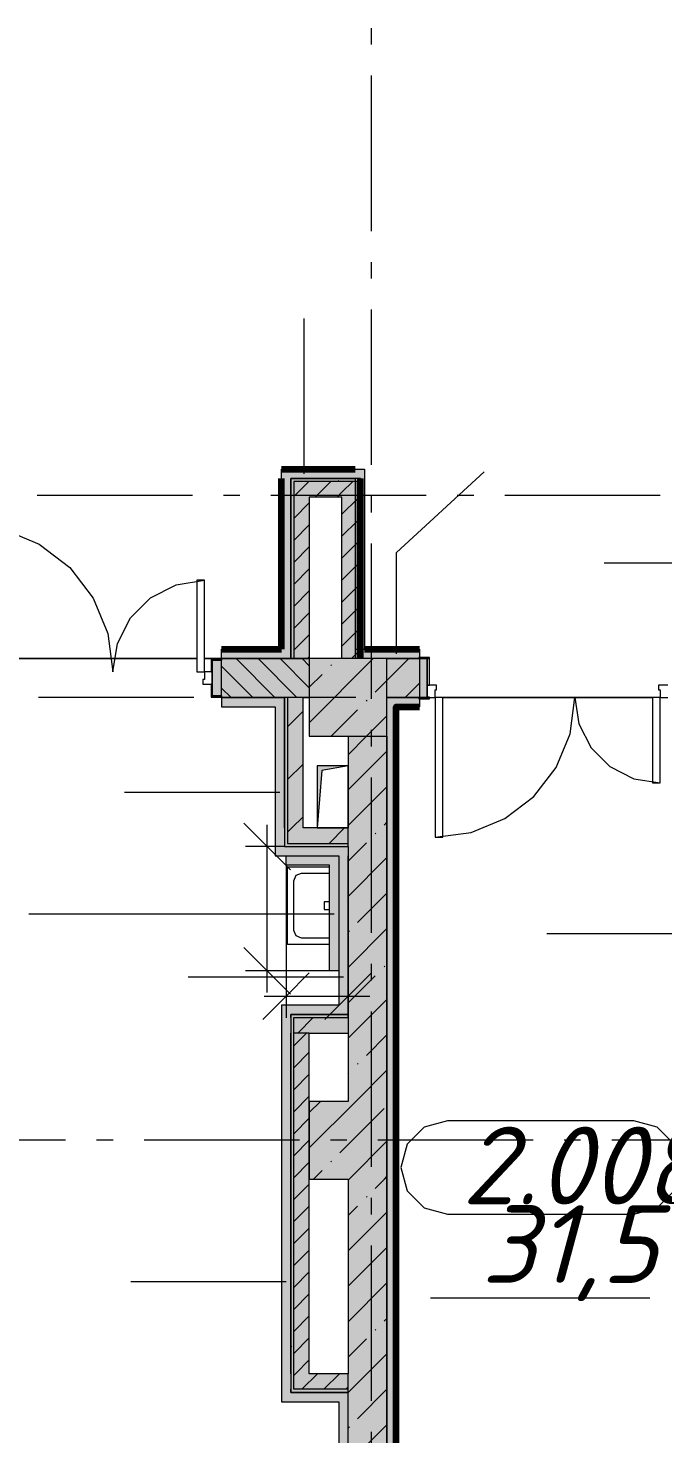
# Model space of a CAD drawing. Header units: millimetres. Extents: x -537608 to 253996, y -217170 to 186033.
# Drawn here: x -362673 to -358584, y 2659 to 11707 of the extents above; entities that cross this region are included whole.
import ezdxf

# ---------------------------------------------------------------- set-up
doc = ezdxf.new("R2010")
doc.units = ezdxf.units.MM
doc.layers.add('16) Лак 1.6м', color=160, linetype='Continuous', lineweight=90)
doc.layers.add('PDF _Геометрия', color=7, linetype='Continuous')
doc.layers.add('PDF _Текст', color=7, linetype='Continuous')
doc.layers.add('PDF _Сплошная заливка', color=7, linetype='Continuous', true_color=0xffffff)
doc.styles.add('PDF ISOCPEUR Italic', font='isocpeui.ttf')

msp = doc.modelspace()

# ---------------------------------------------------------------- hatches: boundary and pattern name
at = {"layer": 'PDF _Сплошная заливка', "true_color": 0xff7d7d, "transparency": 33554559}
for points in [[(-360566.3703, 8808.9981), (-360566.3703, 8868.9988), (-361041.3723, 8868.9988), (-361041.3723, 8808.9981), (-360981.3738, 8808.9981)], [(-360566.3703, 7708.9978), (-360506.3717, 7708.9978), (-360506.3717, 8868.9988), (-360566.3703, 8868.9988), (-360566.3703, 8797.9513)], [(-360611.3757, 6379.3438), (-360611.3757, 6439.3446), (-361021.3757, 6439.3446), (-361021.3757, 6379.3438), (-360671.3742, 6379.3438)], [(-360671.3742, 5359.3451), (-360671.3742, 5419.3437), (-361041.3723, 5419.3437), (-361041.3723, 5359.3451), (-360981.3738, 5359.3451)], [(-361041.3723, 2866.3035), (-360981.3738, 2866.3035), (-360981.3738, 5359.3451), (-361041.3723, 5359.3451), (-361041.3723, 4526.0484)], [(-360671.3742, 2866.3035), (-360611.3757, 2866.3035), (-360611.3757, 2926.302), (-360981.3738, 2926.302), (-360981.3738, 2866.3035)]]:
    msp.add_hatch(color=11, dxfattribs=at).paths.add_polyline_path(points)
at = {"layer": 'PDF _Сплошная заливка', "transparency": 33554559}
for points in [[(-360551.2221, 8788.9972), (-360551.2221, 8808.9981), (-360981.3738, 8808.9981), (-360981.3738, 8788.9972), (-360651.2225, 8788.9972)], [(-360981.3738, 7648.9971), (-360961.3685, 7648.9971), (-360961.3685, 8788.9972), (-360981.3738, 8788.9972), (-360981.3738, 8085.9672)], [(-360805.2708, 7148.9971), (-360361.3746, 7148.9971), (-360361.3746, 7648.9971), (-360861.3681, 7648.9971), (-360861.3681, 7148.9971)], [(-361001.3705, 6559.3459), (-360901.37, 6559.3459), (-360901.37, 7398.9982), (-361001.3705, 7398.9982), (-361001.3705, 7373.983)], [(-360611.3757, 6439.3446), (-360611.3757, 6459.3455), (-361021.3757, 6459.3455), (-361021.3757, 6439.3446), (-360805.2708, 6439.3446)], [(-360611.3757, 5339.3441), (-360611.3757, 5359.3451), (-360981.3738, 5359.3451), (-360981.3738, 5339.3441), (-360961.3685, 5339.3441)], [(-360981.3738, 2946.303), (-360961.3685, 2946.303), (-360961.3685, 5339.3441), (-360981.3738, 5339.3441), (-360981.3738, 3046.3034)], [(-360611.3757, 5239.3437), (-360611.3757, 5339.3441), (-360961.3685, 5339.3441), (-360961.3685, 5239.3437), (-360861.3681, 5239.3437)], [(-360961.3685, 3046.3034), (-360861.3681, 3046.3034), (-360861.3681, 5239.3437), (-360961.3685, 5239.3437), (-360961.3685, 4526.0484)], [(-360861.3681, 4299.3445), (-360361.3746, 4299.3445), (-360361.3746, 4799.3445), (-360861.3681, 4799.3445), (-360861.3681, 4526.0484)]]:
    msp.add_hatch(color=256, dxfattribs=at).paths.add_polyline_path(points)
at = {"layer": 'PDF _Сплошная заливка', "true_color": 0x6a8dc8, "transparency": 33554559}
h = msp.add_hatch(color=153, dxfattribs=at)
h.paths.add_polyline_path([(-358361.3746, 7648.9971), (-358361.3746, 7708.9978), (-358501.3684, 7708.9978), (-358501.3684, 7656.9975), (-358496.3735, 7656.9975), (-358496.3735, 7648.9971)], flags=0)
h.paths.add_polyline_path([(-360156.3703, 7648.9971), (-360156.3703, 7656.9975), (-360151.3754, 7656.9975), (-360151.3754, 7708.9978), (-360566.3703, 7708.9978), (-360566.3703, 7648.9971), (-360361.3746, 7648.9971)], flags=0)
at = {"layer": 'PDF _Сплошная заливка', "transparency": 33554559}
h = msp.add_hatch(color=256, dxfattribs=at)
h.paths.add_polyline_path([(-361001.3705, 7398.9982), (-360861.3681, 7398.9982), (-360861.3681, 7648.9971), (-361424.3743, 7646.997), (-361424.3743, 7398.9982), (-361021.3757, 7398.9982)], flags=0)
h.paths.add_polyline_path([(-363319.2067, 7398.9982), (-363191.3729, 7398.9982), (-363191.3729, 7648.9971), (-367826.3738, 7648.9971), (-367826.3738, 7398.9982), (-364995.1612, 7398.9982)], flags=0)
h = msp.add_hatch(color=256, dxfattribs=at)
h.paths.add_polyline_path([(-356615.3803, 7398.9982), (-356351.3678, 7398.9982), (-356351.3678, 7648.9971), (-358051.375, 7648.9971), (-358051.375, 7398.9982)], flags=0)
h.paths.add_polyline_path([(-358301.3675, 7398.9982), (-358301.3675, 7648.9971), (-358501.3684, 7648.9971), (-358501.3684, 7398.9982), (-358496.3735, 7398.9982)], flags=0)
h.paths.add_polyline_path([(-360156.3703, 7398.9982), (-360151.3754, 7398.9982), (-360151.3754, 7648.9971), (-360361.3746, 7648.9971), (-360361.3746, 7398.9982)], flags=0)
at = {"layer": 'PDF _Сплошная заливка', "true_color": 0xff7d7d, "transparency": 33554559}
h = msp.add_hatch(color=11, dxfattribs=at)
h.paths.add_polyline_path([(-361021.3757, 7338.9974), (-361021.3757, 7398.9982), (-361426.3723, 7398.9982), (-361426.3723, 7338.9974), (-361081.3742, 7338.9974)], flags=0)
h.paths.add_polyline_path([(-363319.2067, 7338.9974), (-363191.3729, 7338.9974), (-363191.3729, 7398.9982), (-367861.3722, 7398.9982), (-367861.3722, 7338.9974), (-366671.1156, 7338.9974)], flags=0)
at = {"layer": 'PDF _Сплошная заливка', "true_color": 0x56bc34, "transparency": 33554559}
h = msp.add_hatch(color=85, dxfattribs=at)
h.paths.add_polyline_path([(-358501.3684, 7338.9974), (-358301.3675, 7338.9974), (-358301.3675, 7398.9982), (-358496.3735, 7396.8538), (-358496.3735, 7390.9978), (-358501.3684, 7390.9978), (-358501.3684, 7373.983)], flags=0)
h.paths.add_polyline_path([(-360151.3754, 7338.9974), (-360151.3754, 7390.9978), (-360156.3703, 7390.9978), (-360156.3703, 7398.9982), (-360361.3746, 7398.9982), (-360361.3746, 7338.9974), (-360301.3675, 7338.9974)], flags=0)
msp.add_hatch(color=85, dxfattribs=at).paths.add_polyline_path([(-360361.3746, 1109.3442), (-360301.3675, 1109.3442), (-360301.3675, 7338.9974), (-360361.3746, 7338.9974), (-360361.3746, 1678.1138)])
at = {"layer": 'PDF _Сплошная заливка', "transparency": 33554559}
h = msp.add_hatch(color=256, dxfattribs=at)
h.paths.add_polyline_path([(-360361.3746, 799.3446), (-360361.3746, 4299.3445), (-360611.3757, 4299.3445), (-360611.3757, 799.3446)], flags=0)
h.paths.add_polyline_path([(-360611.3757, 4799.3445), (-360361.3746, 4799.3445), (-360361.3746, 7148.9971), (-360611.3757, 7148.9971), (-360611.3757, 5239.3437)], flags=0)
at = {"layer": 'PDF _Сплошная заливка', "true_color": 0xbce362, "transparency": 33554559}
msp.add_hatch(color=63, dxfattribs=at).paths.add_polyline_path([(-360731.3727, 5639.3454), (-360671.3742, 5639.3454), (-360671.3742, 6379.3438), (-360731.3727, 6379.3438), (-360731.3727, 5950.0167)])

# ---------------------------------------------------------------- linework, layer by layer
at = {"layer": '16) Лак 1.6м'}
for p, q in [((-361041.3723, 8868.9988), (-360566.3703, 8868.9988)), ((-361041.3723, 7708.9978), (-361041.3723, 8808.9981)), ((-360531.2169, 7648.9971), (-360531.2169, 8808.9981)), ((-361426.3723, 7708.9978), (-361041.3723, 7708.9978)), ((-360506.3717, 7708.9978), (-360151.3754, 7708.9978))]:
    msp.add_line(p, q, dxfattribs=at)
msp.add_lwpolyline([(-358501.3684, 7338.9974), (-358331.3711, 7338.9974), (-358331.3711, 4389.3444), (-352921.3669, 4389.3444), (-352921.3669, 2663.2261), (-352921.3669, 1304.3437), (-353101.3711, 1304.3437), (-353101.3711, 1109.3442), (-360301.3675, 1109.3442), (-360301.3675, 7338.9974), (-360151.3754, 7338.9974)], dxfattribs=at)
at = {"layer": 'PDF _Геометрия', "color": 253, "lineweight": 9, "true_color": 0xaaaaaa}
for p, q in [((-360461.375, 11601.4231), (-360461.375, 11707.2559)), ((-360461.375, 10401.4223), (-360461.375, 11401.4222)), ((-360461.375, 10095.5886), (-360461.375, 10201.4214)), ((-360461.375, 8895.5878), (-360461.375, 9895.59)), ((-361613.9721, 8699.346), (-362613.9677, 8699.346)), ((-361308.132, 8699.346), (-361413.9713, 8699.346)), ((-360108.1355, 8699.346), (-361108.1311, 8699.346)), ((-360461.375, 8589.7563), (-360461.375, 8695.5891)), ((-359802.304, 8699.346), (-359908.1346, 8699.346)), ((-358602.2989, 8699.346), (-359602.3032, 8699.346)), ((-360461.375, 7389.7555), (-360461.375, 8389.7555)), ((-361605.4464, 7399.3448), (-362605.4507, 7399.3448)), ((-361299.6149, 7399.3448), (-361405.4455, 7399.3448)), ((-360561.3754, 7399.3448), (-361099.6141, 7399.3448)), ((-360461.375, 7083.9218), (-360461.375, 7189.7547)), ((-360611.3757, 6959.3455), (-360811.3679, 6959.3455)), ((-360811.3679, 6959.3455), (-360811.3679, 6559.3459)), ((-360781.373, 6929.344), (-360811.3679, 6559.3459)), ((-360611.3757, 6959.3455), (-360781.373, 6929.344)), ((-360611.3757, 6559.3459), (-360611.3757, 6959.3455)), ((-360461.375, 5883.9211), (-360461.375, 6883.921)), ((-360811.3679, 6559.3459), (-360611.3757, 6559.3459)), ((-361001.3705, 5809.3448), (-361001.3705, 6309.3448)), ((-361001.3705, 6309.3448), (-360731.3727, 6309.3448)), ((-360961.3685, 6219.3449), (-360946.7285, 6254.7007)), ((-360946.7285, 6254.7007), (-360911.3683, 6269.3451)), ((-360911.3683, 6269.3451), (-360731.3727, 6269.3451)), ((-360961.3685, 5899.3448), (-360961.3685, 6219.3449)), ((-360731.3727, 6084.3439), (-360766.3884, 6084.3439)), ((-360766.3884, 6084.3439), (-360766.3884, 6034.3437)), ((-360766.3884, 6034.3437), (-360731.3727, 6034.3437)), ((-360946.7285, 5863.9912), (-360961.3685, 5899.3448)), ((-360731.3727, 5809.3448), (-361001.3705, 5809.3448)), ((-360911.3683, 5849.3446), (-360946.7285, 5863.9912)), ((-360731.3727, 5849.3446), (-360911.3683, 5849.3446)), ((-360461.375, 5578.0874), (-360461.375, 5683.9223)), ((-360461.375, 4378.0887), (-360461.375, 5378.0887)), ((-360121.4666, 4633.0588), (-360231.2758, 4523.2517)), ((-359971.4659, 4673.2524), (-360121.4666, 4633.0588)), ((-358771.4694, 4673.2524), (-359971.4659, 4673.2524)), ((-358621.4688, 4633.0588), (-358771.4694, 4673.2524)), ((-358511.6595, 4523.2517), (-358621.4688, 4633.0588)), ((-362431.38, 4549.3433), (-363431.3757, 4549.3433)), ((-362125.5399, 4549.3433), (-362231.3791, 4549.3433)), ((-360925.5434, 4549.3433), (-361925.539, 4549.3433)), ((-360619.7119, 4549.3433), (-360725.5425, 4549.3433)), ((-359419.7068, 4549.3433), (-360419.7111, 4549.3433)), ((-359113.8753, 4549.3433), (-359219.7059, 4549.3433)), ((-357913.8787, 4549.3433), (-358913.8744, 4549.3433)), ((-360231.2758, 4523.2517), (-360271.4672, 4373.251)), ((-360271.4672, 4373.251), (-360231.2758, 4223.2526)), ((-360461.375, 4072.2551), (-360461.375, 4178.0879)), ((-360231.2758, 4223.2526), (-360121.4666, 4113.4454)), ((-358621.4688, 4113.4454), (-358511.6595, 4223.2526)), ((-360121.4666, 4113.4454), (-359971.4659, 4073.2519)), ((-359971.4659, 4073.2519), (-358771.4694, 4073.2519)), ((-358771.4694, 4073.2519), (-358621.4688, 4113.4454)), ((-360461.375, 2872.2543), (-360461.375, 3872.2543)), ((-360080.5001, 3535.2179), (-358667.5937, 3535.2179)), ((-360461.375, 2566.4207), (-360461.375, 2672.2534))]:
    msp.add_line(p, q, dxfattribs=at)
at = {"layer": 'PDF _Геометрия', "lineweight": 9}
for p, q in [((-360893.4472, 8838.9974), (-360893.4472, 9838.9974)), ((-361041.3723, 8808.9981), (-361041.3723, 8868.9988)), ((-360566.3703, 8868.9988), (-360506.3717, 8868.9988)), ((-360506.3717, 8868.9988), (-360506.3717, 7708.9978)), ((-360651.2225, 8808.9981), (-360981.3738, 8808.9981)), ((-360981.3738, 8808.9981), (-360981.3738, 8788.9972)), ((-360981.3738, 7648.9971), (-360981.3738, 8808.9981)), ((-360981.3738, 8808.9981), (-360566.3703, 8808.9981)), ((-360981.3738, 8788.9972), (-360981.3738, 8688.9989)), ((-360961.3685, 8692.4803), (-360864.8559, 8788.9972)), ((-360651.2225, 8788.9972), (-360961.3685, 8788.9972)), ((-360961.3685, 8788.9972), (-360961.3685, 8688.9989)), ((-360823.4331, 8688.9989), (-360723.4327, 8788.9972)), ((-360551.2221, 8808.9981), (-360651.2225, 8808.9981)), ((-360651.2225, 8719.7905), (-360582.0094, 8788.9972)), ((-360551.2221, 8788.9972), (-360651.2225, 8788.9972)), ((-360566.3703, 8808.9981), (-360566.3703, 7708.9978)), ((-360531.2169, 8808.9981), (-360551.2221, 8808.9981)), ((-360551.2221, 7648.9971), (-360551.2221, 8788.9972)), ((-360298.6806, 8332.0542), (-359734.2018, 8852.2897)), ((-360981.3738, 8688.9989), (-360981.3738, 7648.9971)), ((-360961.3685, 8688.9989), (-360961.3685, 7648.9971)), ((-360651.2225, 8688.9989), (-360861.3681, 8688.9989)), ((-360861.3681, 8688.9989), (-360861.3681, 7648.9971)), ((-360682.0098, 8688.9989), (-360651.2225, 8719.7905)), ((-360651.2225, 7648.9971), (-360651.2225, 8688.9989)), ((-360961.3685, 8551.0592), (-360861.3681, 8651.0596)), ((-360651.2225, 8578.3694), (-360551.2221, 8678.3698)), ((-360961.3685, 8409.638), (-360861.3681, 8509.6385)), ((-360651.2225, 8436.9482), (-360551.2221, 8536.9486)), ((-362830.4947, 8481.6264), (-362601.3687, 8386.7219)), ((-362601.3687, 8386.7219), (-362404.6231, 8235.7482)), ((-360961.3685, 8268.2169), (-360861.3681, 8368.2173)), ((-360651.2225, 8295.5271), (-360551.2221, 8395.5254)), ((-360298.6806, 7678.9985), (-360298.6806, 8332.0542)), ((-362404.6231, 8235.7482), (-362253.6493, 8038.9983)), ((-360651.2225, 8154.1038), (-360551.2221, 8254.1043)), ((-358331.3711, 8263.9196), (-358963.0393, 8263.9196)), ((-361718.6918, 8125.1208), (-361536.371, 8153.9984)), ((-361536.371, 8153.9984), (-361586.3712, 8153.9984)), ((-361586.3712, 8153.9984), (-361586.3712, 7563.9985)), ((-361536.371, 7563.9985), (-361536.371, 8153.9984)), ((-360961.3685, 8126.7958), (-360861.3681, 8226.7962)), ((-361883.1689, 8041.3171), (-361718.6918, 8125.1208)), ((-360961.3685, 7985.3747), (-360861.3681, 8085.3729)), ((-360651.2225, 8012.6827), (-360551.2221, 8112.6831)), ((-362253.6493, 8038.9983), (-362158.7384, 7809.8766)), ((-362013.6896, 7910.792), (-361883.1689, 8041.3171)), ((-360651.2225, 7871.2616), (-360551.2221, 7971.262)), ((-362097.4912, 7746.3171), (-362013.6896, 7910.792)), ((-360961.3685, 7843.9536), (-360861.3681, 7943.9518)), ((-362158.7384, 7809.8766), (-362126.3752, 7563.9985)), ((-360961.3685, 7702.5303), (-360861.3681, 7802.5307)), ((-360651.2225, 7729.8405), (-360551.2221, 7829.8409)), ((-362126.3752, 7563.9985), (-362097.4912, 7746.3171)), ((-361426.3723, 7648.9971), (-361426.3723, 7708.9978)), ((-360566.3703, 7708.9978), (-360566.3703, 7648.9971)), ((-360566.3703, 7708.9978), (-360506.3717, 7708.9978)), ((-360151.3754, 7708.9978), (-360151.3754, 7656.9975)), ((-361424.3743, 7646.997), (-361494.3712, 7646.997)), ((-361494.3712, 7646.997), (-361494.3712, 7563.9985)), ((-361486.3708, 7563.9985), (-361486.3708, 7638.9966)), ((-361486.3708, 7638.9966), (-361424.3743, 7638.9966)), ((-361426.3723, 7638.9966), (-361486.3708, 7638.9966)), ((-361486.3708, 7638.9966), (-361486.3708, 7408.9986)), ((-361041.3723, 7648.9971), (-361426.3723, 7648.9971)), ((-361426.3723, 7648.9971), (-361041.3723, 7648.9971)), ((-361426.3723, 7408.9986), (-361426.3723, 7638.9966)), ((-361224.029, 7398.9982), (-361426.3723, 7601.3414)), ((-361424.3743, 7638.9966), (-361424.3743, 7646.997)), ((-361082.6057, 7398.9982), (-361332.6068, 7648.9971)), ((-360941.1824, 7398.9982), (-361191.1835, 7648.9971)), ((-360861.3681, 7460.6049), (-361049.7689, 7648.9971)), ((-360861.3681, 7648.9971), (-361041.3723, 7648.9971)), ((-361041.3723, 7648.9971), (-360981.3738, 7648.9971)), ((-360981.3738, 7648.9971), (-360961.3685, 7648.9971)), ((-360961.3685, 7648.9971), (-360861.3681, 7648.9971)), ((-360861.3681, 7602.0261), (-360908.3456, 7648.9971)), ((-360873.485, 7648.9971), (-360861.3681, 7661.1096)), ((-360861.3681, 7236.7322), (-360449.1032, 7648.9971)), ((-360361.3746, 7648.9971), (-360861.3681, 7648.9971)), ((-360861.3681, 7648.9971), (-360861.3681, 7148.9971)), ((-360722.1323, 7604.0713), (-360717.3871, 7608.8143)), ((-360590.6384, 7648.9971), (-360551.2221, 7688.4198)), ((-360361.3746, 7508.633), (-360221.0105, 7648.9971)), ((-360156.3703, 7648.9971), (-360361.3746, 7648.9971)), ((-360361.3746, 7648.9971), (-360156.3703, 7648.9971)), ((-360361.3746, 7148.9971), (-360361.3746, 7648.9971)), ((-360086.3734, 7656.9975), (-360156.3703, 7656.9975)), ((-360156.3703, 7656.9975), (-360156.3703, 7648.9971)), ((-360156.3703, 7648.9971), (-360086.3734, 7648.9971)), ((-360101.3752, 7648.9971), (-360151.3754, 7648.9971)), ((-360151.3754, 7648.9971), (-360151.3754, 7398.9982)), ((-360101.3752, 7398.9982), (-360101.3752, 7648.9971)), ((-360086.3734, 7648.9971), (-360101.3752, 7648.9971)), ((-360101.3752, 7648.9971), (-360101.3752, 7478.9976)), ((-360086.3734, 7648.9971), (-360086.3734, 7656.9975)), ((-360086.3734, 7478.9976), (-360086.3734, 7648.9971)), ((-361586.3712, 7563.9985), (-361536.371, 7563.9985)), ((-361536.371, 7513.9982), (-361546.3694, 7513.9982)), ((-361546.3694, 7513.9982), (-361546.3694, 7483.9968)), ((-361536.371, 7563.9985), (-361536.371, 7513.9982)), ((-361486.3708, 7563.9985), (-361536.371, 7563.9985)), ((-361494.3712, 7563.9985), (-361486.3708, 7563.9985)), ((-361486.3708, 7483.9968), (-361486.3708, 7563.9985)), ((-360861.3681, 7464.8312), (-360779.1511, 7547.0482)), ((-361546.3694, 7483.9968), (-361486.3708, 7483.9968)), ((-361486.3708, 7483.9968), (-361494.3712, 7483.9968)), ((-361494.3712, 7483.9968), (-361494.3712, 7400.9983)), ((-361486.3708, 7408.9986), (-361486.3708, 7483.9968)), ((-361365.4522, 7398.9982), (-361426.3723, 7459.9181)), ((-360437.0036, 7432.9976), (-360361.3746, 7508.633)), ((-360242.9104, 7398.9982), (-360151.3754, 7490.5353)), ((-360041.3681, 7478.9976), (-360101.3752, 7478.9976)), ((-360101.3752, 7478.9976), (-360101.3752, 7398.9982)), ((-360101.3752, 7478.9976), (-360086.3734, 7478.9976)), ((-360051.375, 7398.9982), (-360051.375, 7448.9984)), ((-360051.375, 7448.9984), (-360041.3681, 7448.9984)), ((-360041.3681, 7448.9984), (-360041.3681, 7478.9976)), ((-358551.3686, 7478.9976), (-358611.3671, 7478.9976)), ((-358611.3671, 7478.9976), (-358611.3671, 7448.9984)), ((-358611.3671, 7448.9984), (-358601.3688, 7448.9984)), ((-358601.3688, 7448.9984), (-358601.3688, 7398.9982)), ((-361494.3712, 7400.9983), (-361424.3743, 7400.9983)), ((-361424.3743, 7408.9986), (-361486.3708, 7408.9986)), ((-361486.3708, 7408.9986), (-361426.3723, 7408.9986)), ((-361021.3757, 7398.9982), (-361426.3723, 7398.9982)), ((-361426.3723, 7398.9982), (-361021.3757, 7398.9982)), ((-361426.3723, 7398.9982), (-361426.3723, 7338.9974)), ((-361426.3723, 7338.9974), (-361081.3742, 7338.9974)), ((-361424.3743, 7400.9983), (-361424.3743, 7408.9986)), ((-361081.3742, 7338.9974), (-361081.3742, 6379.3438)), ((-361001.3705, 7398.9982), (-361021.3757, 7398.9982)), ((-361021.3757, 7398.9982), (-361021.3757, 7338.9974)), ((-361021.3757, 7338.9974), (-361021.3757, 7398.9982)), ((-361021.3757, 7338.9974), (-361021.3757, 6559.3459)), ((-361021.3757, 6559.3459), (-361021.3757, 7338.9974)), ((-360901.37, 7398.9982), (-361001.3705, 7398.9982)), ((-361001.3705, 7398.9982), (-361001.3705, 6559.3459)), ((-360901.37, 6559.3459), (-360901.37, 7398.9982)), ((-360901.37, 7398.9982), (-360861.3681, 7398.9982)), ((-360494.0311, 7375.9745), (-360489.2945, 7380.7153)), ((-360361.3746, 7398.9982), (-360156.3703, 7398.9982)), ((-360156.3703, 7398.9982), (-360361.3746, 7398.9982)), ((-360151.3754, 7338.9974), (-360301.3675, 7338.9974)), ((-360301.3675, 7338.9974), (-360301.3675, 1109.3442)), ((-360086.3734, 7398.9982), (-360156.3703, 7398.9982)), ((-360156.3703, 7398.9982), (-360156.3703, 7390.9978)), ((-360156.3703, 7390.9978), (-360086.3734, 7390.9978)), ((-360151.3754, 7398.9982), (-360101.3752, 7398.9982)), ((-360151.3754, 7390.9978), (-360151.3754, 7338.9974)), ((-360086.3734, 7399.9971), (-360101.3752, 7399.9971)), ((-360101.3752, 7399.9971), (-360101.3752, 7398.9982)), ((-360101.3752, 7398.9982), (-360051.375, 7398.9982)), ((-360101.3752, 7398.9982), (-360086.3734, 7398.9982)), ((-360086.3734, 7398.9982), (-360086.3734, 7399.9971)), ((-360086.3734, 7390.9978), (-360086.3734, 7398.9982)), ((-360001.3748, 7398.9982), (-360051.375, 7398.9982)), ((-360051.375, 7398.9982), (-360051.375, 6498.9964)), ((-360001.3748, 6498.9964), (-360001.3748, 7398.9982)), ((-359182.0379, 7166.0614), (-359151.3711, 7398.9982)), ((-359151.3711, 7398.9982), (-359124.4506, 7229.0375)), ((-358601.3688, 7398.9982), (-358651.369, 7398.9982)), ((-358651.369, 7398.9982), (-358651.369, 6848.998)), ((-358601.3688, 6848.998), (-358601.3688, 7398.9982)), ((-358601.3688, 7398.9982), (-358551.3686, 7398.9982)), ((-361001.3705, 7209.9817), (-360901.37, 7309.9821)), ((-360721.0041, 7148.9971), (-360551.0585, 7318.9492)), ((-360492.9115, 7148.9971), (-360361.3746, 7280.5361)), ((-360861.3681, 7148.9971), (-360361.3746, 7148.9971)), ((-360611.3757, 7030.5351), (-360492.9115, 7148.9971)), ((-360611.3757, 7148.9971), (-360611.3757, 6559.3459)), ((-360361.3746, 1109.3442), (-360361.3746, 7148.9971)), ((-360361.3746, 7148.9971), (-360361.3746, 4799.3445)), ((-359271.9452, 6948.9984), (-359182.0379, 7166.0614)), ((-359124.4506, 7229.0375), (-359046.3328, 7075.7148)), ((-359046.3328, 7075.7148), (-358924.6564, 6954.0384)), ((-361001.3705, 6870.5706), (-360901.37, 6970.5709)), ((-360608.0774, 6805.7279), (-360361.3746, 7052.437)), ((-359414.9789, 6762.602), (-359271.9452, 6948.9984)), ((-358924.6564, 6954.0384), (-358771.3316, 6875.9163)), ((-361051.3707, 6787.938), (-362051.3749, 6787.938)), ((-360611.3757, 6574.3391), (-360361.3746, 6824.338)), ((-358771.3316, 6875.9163), (-358601.3688, 6848.998)), ((-358651.369, 6848.998), (-358601.3688, 6848.998)), ((-359601.373, 6619.5748), (-359414.9789, 6762.602)), ((-360973.184, 6559.3459), (-360901.37, 6631.1599)), ((-359818.434, 6529.6632), (-359601.373, 6619.5748)), ((-361132.6231, 5499.3452), (-361132.6231, 6579.3447)), ((-361021.3757, 6559.3459), (-361021.3757, 6459.3455)), ((-361001.3705, 6531.1594), (-360973.184, 6559.3459)), ((-361001.3705, 6559.3459), (-361001.3705, 6459.3455)), ((-360611.3757, 6559.3459), (-360901.37, 6559.3459)), ((-360733.7754, 6459.3455), (-360633.775, 6559.3459)), ((-360611.3757, 6459.3455), (-360611.3757, 6559.3459)), ((-360437.0036, 6520.6035), (-360432.2671, 6525.3465)), ((-360379.9847, 6577.6288), (-360361.3746, 6596.239)), ((-360051.375, 6498.9964), (-359818.434, 6529.6632)), ((-361132.6231, 6439.3446), (-361272.6254, 6439.3446)), ((-361021.3757, 6439.3446), (-361132.6231, 6439.3446)), ((-361021.3757, 6459.3455), (-361021.3757, 6439.3446)), ((-361021.3757, 6459.3455), (-361021.3757, 6439.3446)), ((-361021.3757, 6439.3446), (-360611.3757, 6439.3446)), ((-361021.3757, 6439.3446), (-360611.3757, 6439.3446)), ((-361001.3705, 6459.3455), (-360611.3757, 6459.3455)), ((-360611.3757, 6346.24), (-360494.0311, 6463.5782)), ((-360611.3757, 6439.3446), (-360611.3757, 6459.3455)), ((-360611.3757, 6439.3446), (-360611.3757, 6379.3438)), ((-360051.375, 6498.9964), (-360001.3748, 6498.9964)), ((-361081.3742, 6379.3438), (-361021.3757, 6379.3438)), ((-361021.3757, 6379.3438), (-361011.3687, 6379.3438)), ((-361011.3687, 6379.3438), (-360731.3727, 6379.3438)), ((-361011.3687, 6319.3453), (-361011.3687, 6379.3438)), ((-361011.3687, 6379.3438), (-360731.3727, 6379.3438)), ((-360731.3727, 6379.3438), (-360671.3742, 6379.3438)), ((-360671.3742, 6379.3438), (-360671.3742, 5639.3454)), ((-360671.3742, 6379.3438), (-360671.3742, 5419.3437)), ((-360611.3757, 6379.3438), (-360611.3757, 5359.3451)), ((-360611.3757, 5359.3451), (-360611.3757, 6379.3438)), ((-360611.3757, 6118.141), (-360361.3746, 6368.142)), ((-360731.3727, 6319.3453), (-361011.3687, 6319.3453)), ((-361011.3687, 6319.3453), (-361011.3687, 5476.2398)), ((-360731.3727, 5639.3454), (-360731.3727, 6319.3453)), ((-360551.0585, 5950.3569), (-360361.3746, 6140.0429)), ((-360701.3691, 6005.2981), (-362668.3686, 6005.2981)), ((-360611.3757, 5661.945), (-360361.3746, 5911.9439)), ((-360608.0774, 5893.3338), (-360603.3408, 5898.0746)), ((-358331.3711, 5878.642), (-359331.3754, 5878.642)), ((-361132.6231, 5639.3454), (-361272.6254, 5639.3454)), ((-360731.3727, 5639.3454), (-361132.6231, 5639.3454)), ((-360671.3742, 5639.3454), (-360731.3727, 5639.3454)), ((-360611.3757, 5688.3704), (-360611.3757, 5476.2398)), ((-360379.9847, 5665.2347), (-360375.2396, 5669.9755)), ((-360641.3707, 5598.6826), (-361641.3749, 5598.6826)), ((-360611.3757, 5433.8459), (-360437.0036, 5608.2094)), ((-361151.371, 5476.2398), (-360471.3734, 5476.2398)), ((-361011.3687, 5476.2398), (-361011.3687, 5336.2396)), ((-360611.3757, 5476.2398), (-360611.3757, 5336.2396)), ((-360611.3757, 5205.7469), (-360361.3746, 5455.7479)), ((-360671.3742, 5419.3437), (-361041.3723, 5419.3437)), ((-361041.3723, 5419.3437), (-361041.3723, 5359.3451)), ((-361041.3723, 5359.3451), (-361041.3723, 2866.3035)), ((-360611.3757, 5359.3451), (-360981.3738, 5359.3451)), ((-360981.3738, 5359.3451), (-360981.3738, 5339.3441)), ((-360981.3738, 5339.3441), (-360981.3738, 5359.3451)), ((-360981.3738, 5359.3451), (-360671.3742, 5359.3451)), ((-360981.3738, 5339.3441), (-360981.3738, 5239.3437)), ((-360961.3685, 5239.3437), (-360961.3685, 5339.3441)), ((-360961.3685, 5339.3441), (-360611.3757, 5339.3441)), ((-360935.5417, 5239.3437), (-360835.5413, 5339.3441)), ((-360671.3742, 5359.3451), (-360611.3757, 5359.3451)), ((-360611.3757, 5339.3441), (-360611.3757, 5359.3451)), ((-360611.3757, 5339.3441), (-360611.3757, 5239.3437)), ((-360981.3738, 5239.3437), (-360981.3738, 3046.3034)), ((-360981.3738, 3046.3034), (-360981.3738, 5239.3437)), ((-360961.3685, 5156.9458), (-360878.9706, 5239.3437)), ((-360961.3685, 3046.3034), (-360961.3685, 5239.3437)), ((-360861.3681, 5239.3437), (-360961.3685, 5239.3437)), ((-360861.3681, 5239.3437), (-360611.3757, 5239.3437)), ((-360861.3681, 3046.3034), (-360861.3681, 5239.3437)), ((-360611.3757, 5239.3437), (-360611.3757, 4799.3445)), ((-360494.0311, 5094.9881), (-360361.3746, 5227.6489)), ((-360961.3685, 5015.5247), (-360861.3681, 5115.5252)), ((-360611.3757, 4977.6478), (-360608.0774, 4980.9375)), ((-360561.5735, 4799.3445), (-360361.3746, 4999.5498)), ((-360551.0585, 5037.9628), (-360546.3134, 5042.7058)), ((-360961.3685, 4874.1036), (-360861.3681, 4974.104)), ((-360961.3685, 4732.6825), (-360861.3681, 4832.6829)), ((-360861.3681, 4499.5498), (-360561.5735, 4799.3445)), ((-360861.3681, 4727.6489), (-360789.6747, 4799.3445)), ((-360611.3757, 4799.3445), (-360861.3681, 4799.3445)), ((-360861.3681, 4799.3445), (-360861.3681, 4299.3445)), ((-360361.3746, 4799.3445), (-360361.3746, 4299.3445)), ((-360665.1048, 4467.7162), (-360379.9847, 4752.8406)), ((-360961.3685, 4591.2614), (-360861.3681, 4691.2597)), ((-360961.3685, 4449.8381), (-360861.3681, 4549.8385)), ((-360605.3819, 4299.3445), (-360361.3746, 4543.3517)), ((-360961.3685, 4308.4191), (-360861.3681, 4408.4174)), ((-360833.4744, 4299.3445), (-360779.1511, 4353.6678)), ((-360722.1323, 4410.6931), (-360717.3871, 4415.4339)), ((-360961.3685, 4166.9959), (-360861.3681, 4266.9963)), ((-360861.3681, 4299.3445), (-360611.3757, 4299.3445)), ((-360611.3757, 4293.3527), (-360605.3819, 4299.3445)), ((-360611.3757, 4299.3445), (-360611.3757, 3046.3034)), ((-360437.0036, 4239.6194), (-360377.2806, 4299.3445)), ((-360377.2806, 4299.3445), (-360361.3746, 4315.2548)), ((-360361.3746, 4299.3445), (-360361.3746, 799.3446)), ((-360494.0311, 4182.5941), (-360489.2945, 4187.3348)), ((-360961.3685, 4025.5748), (-360861.3681, 4125.5752)), ((-360611.3757, 4065.2537), (-360551.0585, 4125.5687)), ((-360611.3757, 3837.1568), (-360361.3746, 4087.1557)), ((-360961.3685, 3884.1536), (-360861.3681, 3984.1541)), ((-360961.3685, 3742.7325), (-360861.3681, 3842.733)), ((-360608.0774, 3612.3474), (-360361.3746, 3859.0566)), ((-361011.3687, 3637.6791), (-362011.373, 3637.6791)), ((-360961.3685, 3601.3114), (-360861.3681, 3701.3119)), ((-360611.3757, 3380.9586), (-360361.3746, 3630.9598)), ((-360961.3685, 3459.8903), (-360861.3681, 3559.8907)), ((-360961.3685, 3318.4692), (-360861.3681, 3418.4696)), ((-360379.9847, 3384.2484), (-360361.3746, 3402.8607)), ((-360961.3685, 3177.0481), (-360861.3681, 3277.0464)), ((-360611.3757, 3152.8596), (-360494.0311, 3270.2)), ((-360437.0036, 3327.2252), (-360432.2671, 3331.966)), ((-360611.3757, 2924.7627), (-360361.3746, 3174.7616)), ((-360950.6985, 3046.3034), (-360861.3681, 3135.6252)), ((-360981.3738, 3046.3034), (-360981.3738, 2946.303)), ((-360961.3685, 3035.6248), (-360950.6985, 3046.3034)), ((-360961.3685, 2946.303), (-360961.3685, 3046.3034)), ((-360909.2757, 2946.303), (-360809.2752, 3046.3034)), ((-360611.3757, 3046.3034), (-360861.3681, 3046.3034)), ((-360767.8524, 2946.303), (-360667.852, 3046.3034)), ((-360611.3757, 2946.303), (-360611.3757, 3046.3034)), ((-360981.3738, 2946.303), (-360981.3738, 2926.302)), ((-360981.3738, 2926.302), (-360981.3738, 2946.303)), ((-360611.3757, 2926.302), (-360981.3738, 2926.302)), ((-360981.3738, 2926.302), (-360611.3757, 2926.302)), ((-360611.3757, 2946.303), (-360961.3685, 2946.303)), ((-360626.4292, 2946.303), (-360611.3757, 2961.3608)), ((-360611.3757, 2926.302), (-360611.3757, 2946.303)), ((-360611.3757, 2866.3035), (-360611.3757, 2926.302)), ((-360551.0585, 2756.9786), (-360361.3746, 2946.6625)), ((-361041.3723, 2866.3035), (-360981.3738, 2866.3035)), ((-360981.3738, 2866.3035), (-360671.3742, 2866.3035)), ((-360671.3742, 2866.3035), (-360671.3742, 1109.3442)), ((-360611.3757, 1049.3435), (-360611.3757, 2866.3035)), ((-360611.3757, 1049.3435), (-360611.3757, 2866.3035)), ((-360611.3757, 2468.5646), (-360361.3746, 2718.5657)), ((-360608.0774, 2699.9533), (-360603.3408, 2704.6942))]:
    msp.add_line(p, q, dxfattribs=at)
at = {"layer": 'PDF _Геометрия', "color": 8, "lineweight": 9, "true_color": 0x787878}
for p, q in [((-360671.555, 8790.2394), (-360674.905, 8796.0481)), ((-360531.2169, 7874.2478), (-360533.2407, 7870.7492)), ((-360531.2169, 7937.5705), (-360532.4742, 7939.7428)), ((-360974.3983, 3218.7831), (-360977.7568, 3224.5896))]:
    msp.add_line(p, q, dxfattribs=at)
at = {"layer": 'PDF _Геометрия', "color": 9, "lineweight": 9, "true_color": 0xc0c0c0}
for p, q in [((-361586.3712, 7648.9971), (-363026.3705, 7648.9971)), ((-363026.3705, 7648.9971), (-361586.3712, 7648.9971)), ((-361426.3723, 7648.9971), (-361536.371, 7648.9971)), ((-361536.371, 7648.9971), (-361426.3723, 7648.9971)), ((-358651.369, 7398.9982), (-360001.3748, 7398.9982)), ((-360001.3748, 7398.9982), (-358651.369, 7398.9982))]:
    msp.add_line(p, q, dxfattribs=at)
at = {"layer": 'PDF _Геометрия', "lineweight": 20}
for p, q in [((-361282.6238, 6589.3452), (-361132.6231, 6439.3446)), ((-361132.6231, 6439.3446), (-360982.6225, 6289.3439)), ((-361282.6238, 5789.3439), (-361132.6231, 5639.3454)), ((-361132.6231, 5639.3454), (-360982.6225, 5489.3448)), ((-360861.3681, 5626.2383), (-361011.3687, 5476.2398)), ((-360461.375, 5626.2383), (-360611.3757, 5476.2398)), ((-361011.3687, 5476.2398), (-361161.3694, 5326.2391)), ((-360611.3757, 5476.2398), (-360761.3677, 5326.2391))]:
    msp.add_line(p, q, dxfattribs=at)
at = {"layer": 'PDF _Сплошная заливка', "color": 11, "lineweight": 35, "true_color": 0xff7d7d, "transparency": 33554559}
for points in [[(-360981.3738, 7648.9971), (-360981.3738, 8808.9981), (-361041.3723, 7648.9971), (-361041.3723, 8808.9981)], [(-361041.3723, 7648.9971), (-361041.3723, 7708.9978), (-361426.3723, 7648.9971), (-361426.3723, 7708.9978)], [(-361021.3757, 6379.3438), (-361021.3757, 7338.9974), (-361081.3742, 6379.3438), (-361081.3742, 7338.9974)], [(-360611.3757, 5359.3451), (-360611.3757, 6379.3438), (-360671.3742, 5359.3451), (-360671.3742, 6379.3438)], [(-360611.3757, 1049.3435), (-360611.3757, 2866.3035), (-360671.3742, 1049.3435), (-360671.3742, 2866.3035)]]:
    msp.add_solid(points, dxfattribs=at)
at = {"layer": 'PDF _Сплошная заливка', "lineweight": 35, "transparency": 33554559}
for points in [[(-360961.3685, 8688.9989), (-360651.2225, 8688.9989), (-360961.3685, 8788.9972), (-360651.2225, 8788.9972)], [(-360551.2221, 7648.9971), (-360551.2221, 8788.9972), (-360651.2225, 7648.9971), (-360651.2225, 8788.9972)], [(-360531.2169, 7648.9971), (-360531.2169, 8808.9981), (-360551.2221, 7648.9971), (-360551.2221, 8808.9981)], [(-360861.3681, 7648.9971), (-360861.3681, 8688.9989), (-360961.3685, 7648.9971), (-360961.3685, 8688.9989)], [(-361001.3705, 6459.3455), (-361001.3705, 7398.9982), (-361021.3757, 6459.3455), (-361021.3757, 7398.9982)], [(-361001.3705, 6459.3455), (-360611.3757, 6459.3455), (-361001.3705, 6559.3459), (-360611.3757, 6559.3459)], [(-360611.3757, 2946.303), (-360611.3757, 3046.3034), (-360961.3685, 2946.303), (-360961.3685, 3046.3034)], [(-360611.3757, 2926.302), (-360611.3757, 2946.303), (-360981.3738, 2926.302), (-360981.3738, 2946.303)]]:
    msp.add_solid(points, dxfattribs=at)
at = {"layer": 'PDF _Сплошная заливка', "color": 7, "lineweight": 35, "true_color": 0xf4f4f4, "transparency": 33554559}
for points in [[(-361426.3723, 7408.9986), (-361426.3723, 7638.9966), (-361486.3708, 7408.9986), (-361486.3708, 7638.9966)], [(-360151.3754, 7398.9982), (-360101.3752, 7398.9982), (-360151.3754, 7648.9971), (-360101.3752, 7648.9971)]]:
    msp.add_solid(points, dxfattribs=at)
at = {"layer": 'PDF _Сплошная заливка', "color": 254, "lineweight": 35, "true_color": 0xe2e2e2, "transparency": 33554559}
msp.add_solid([(-360811.3679, 6559.3459), (-360781.373, 6929.344), (-360811.3679, 6959.3455), (-360611.3757, 6959.3455)], dxfattribs=at)
at = {"layer": 'PDF _Сплошная заливка', "color": 63, "lineweight": 35, "true_color": 0xbce362, "transparency": 33554559}
msp.add_solid([(-361011.3687, 6319.3453), (-360731.3727, 6319.3453), (-361011.3687, 6379.3438), (-360731.3727, 6379.3438)], dxfattribs=at)

# ---------------------------------------------------------------- texts
at = {"layer": 'PDF _Текст', "char_height": 500, "attachment_point": 4, "style": 'PDF ISOCPEUR Italic'}
for s, insert in [('2.008', (-359878.7942, 4386.5375)), ('31,5', (-359753.7936, 3822.5931))]:
    msp.add_mtext(s, dxfattribs=dict(at, insert=insert))

doc.saveas('drawing.dxf')
